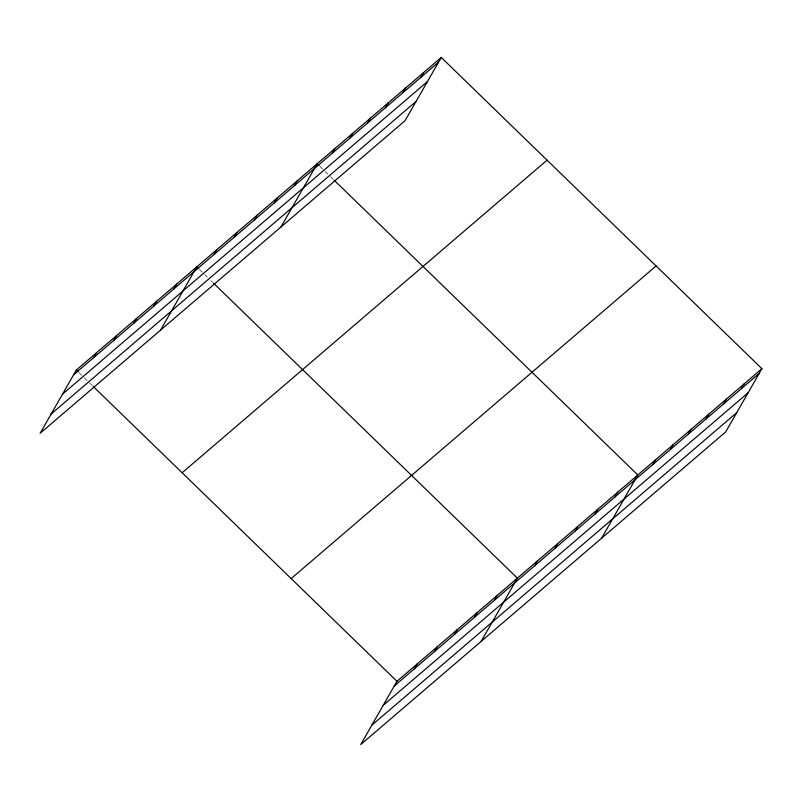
<?xml version="1.0" encoding="UTF-8"?>
<svg xmlns="http://www.w3.org/2000/svg" width="802" height="802" viewBox="0 0 802 802"><rect width="100%" height="100%" fill="white"/><g stroke="black" fill="none" stroke-linecap="round" stroke-linejoin="round"><path stroke-width="0.6" stroke-dasharray="4.01 3.01" d="M319.828 166.315L324.239 170.585M325.121 171.448L329.532 175.728M330.414 176.58L333.051 179.147M199.397 269.472L203.808 273.753M204.69 274.605L207.337 277.171M210.866 280.6L212.63 282.314M78.967 372.629L83.378 376.91M84.26 377.772L88.671 382.043M89.553 382.905L92.2 385.471"/><path stroke-width="1.2" d="M441.26 57.453L76.32 370.063L40.1 433.321L405.04 120.711L441.26 57.453L761.9 368.679L725.68 431.937L360.74 744.547L396.96 681.289L761.9 368.679M93.664 357.642L96.4 352.87M113.734 340.449L116.47 335.677M133.804 323.256L136.54 318.484M153.874 306.063L156.611 301.291M173.944 288.87L176.681 284.098M160.53 330.153L196.751 266.906L198.515 268.62M214.094 254.485L216.821 249.713M234.164 237.292L236.901 232.52M254.234 220.099L256.971 215.327M274.304 202.906L277.041 198.134M294.374 185.713L297.111 180.941M280.961 226.996L317.181 163.738L318.945 165.453M332.178 153.332L334.905 148.56M349.903 138.144L352.629 133.373M367.627 122.967L370.364 118.195M385.351 107.779L388.088 103.007M403.075 92.601L405.812 87.829M420.799 77.413L423.536 72.641M414.303 668.868L417.04 664.096M434.373 651.675L437.11 646.903M454.443 634.482L457.18 629.71M474.513 617.289L477.25 612.517M494.583 600.096L497.32 595.325M481.17 641.379L517.39 578.132L213.502 283.166M534.733 565.711L537.46 560.939M554.804 548.518L557.54 543.746M574.874 531.325L577.61 526.553M594.944 514.132L597.68 509.36M615.014 496.939L617.751 492.167M601.6 538.222L637.821 474.964L333.933 180.009M652.818 464.558L655.545 459.787M670.542 449.371L673.269 444.599M688.266 434.193L691.003 429.421M705.991 419.005L708.727 414.233M723.715 403.827L726.452 399.055M741.439 388.639L744.176 383.867M73.594 374.835L438.524 62.235M62.536 394.133L427.476 81.533M51.148 414.022L416.088 101.413M182.134 472.769L547.074 160.159M291.156 578.583L656.086 265.973M394.233 686.061L759.163 373.461M383.176 705.359L748.116 392.759M371.787 725.249L736.727 412.639M76.32 370.063L78.085 371.777M93.082 386.323L396.96 681.289"/></g></svg>
